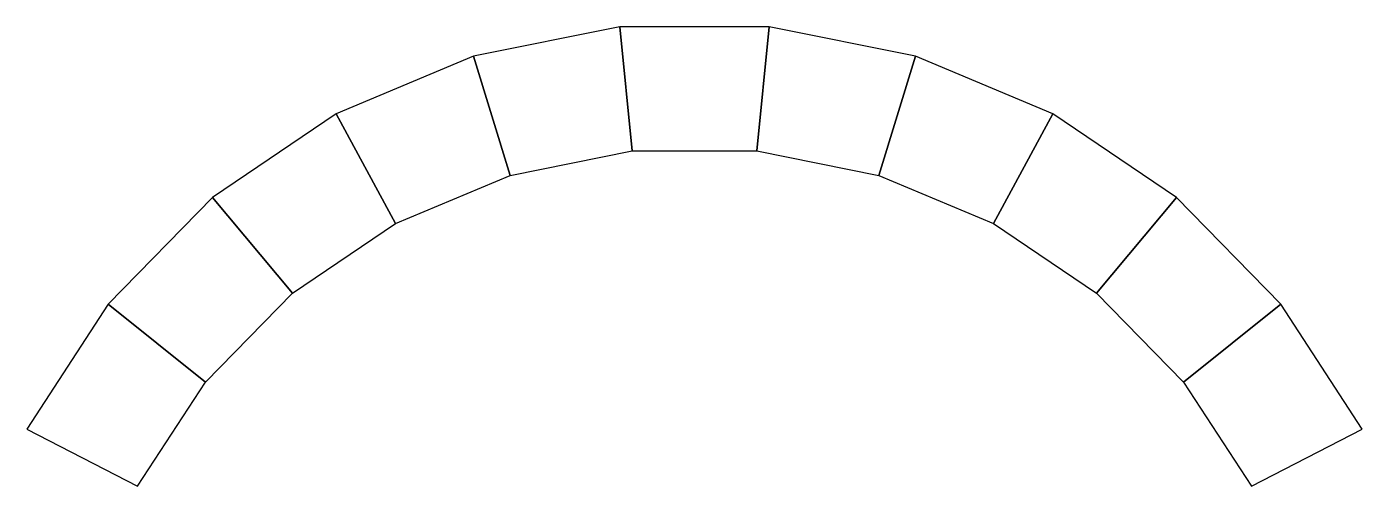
# Model space of a CAD drawing. Header units: inches. Extents: x 0 to 321, y 0 to 111.
import ezdxf

# ---------------------------------------------------------------- set-up
doc = ezdxf.new("R2010")
doc.units = ezdxf.units.IN
doc.header["$MEASUREMENT"] = 0

msp = doc.modelspace()

# ---------------------------------------------------------------- linework, layer by layer
for points in [[(116.196627, 74.799633), (145.511087, 80.706182), (142.53359, 110.558058), (107.381456, 103.47528)], [(145.511087, 80.706182), (175.414681, 80.706182), (178.392178, 110.558058), (142.53359, 110.558058)], [(175.414681, 80.706182), (204.729141, 74.799633), (213.544312, 103.47528), (178.392178, 110.558058)], [(88.626353, 63.219265), (116.196627, 74.799633), (107.381456, 103.47528), (74.320845, 89.588802)], [(204.729141, 74.799633), (232.299415, 63.219265), (246.604923, 89.588802), (213.544312, 103.47528)], [(63.886594, 46.421371), (88.626353, 63.219265), (74.320845, 89.588802), (44.654417, 69.44578)], [(232.299415, 63.219265), (257.039174, 46.421371), (276.271351, 69.44578), (246.604923, 89.588802)], [(42.95215, 25.067824), (63.886594, 46.421371), (44.654417, 69.44578), (19.551093, 43.839893)], [(257.039174, 46.421371), (277.973618, 25.067824), (301.374674, 43.839893), (276.271351, 69.44578)], [(26.647884, 0), (42.95215, 25.067824), (19.551093, 43.839893), (0, 13.780068)], [(277.973618, 25.067824), (294.277884, 0), (320.925768, 13.780068), (301.374674, 43.839893)]]:
    msp.add_lwpolyline(points, close=True)

doc.saveas('drawing.dxf')
